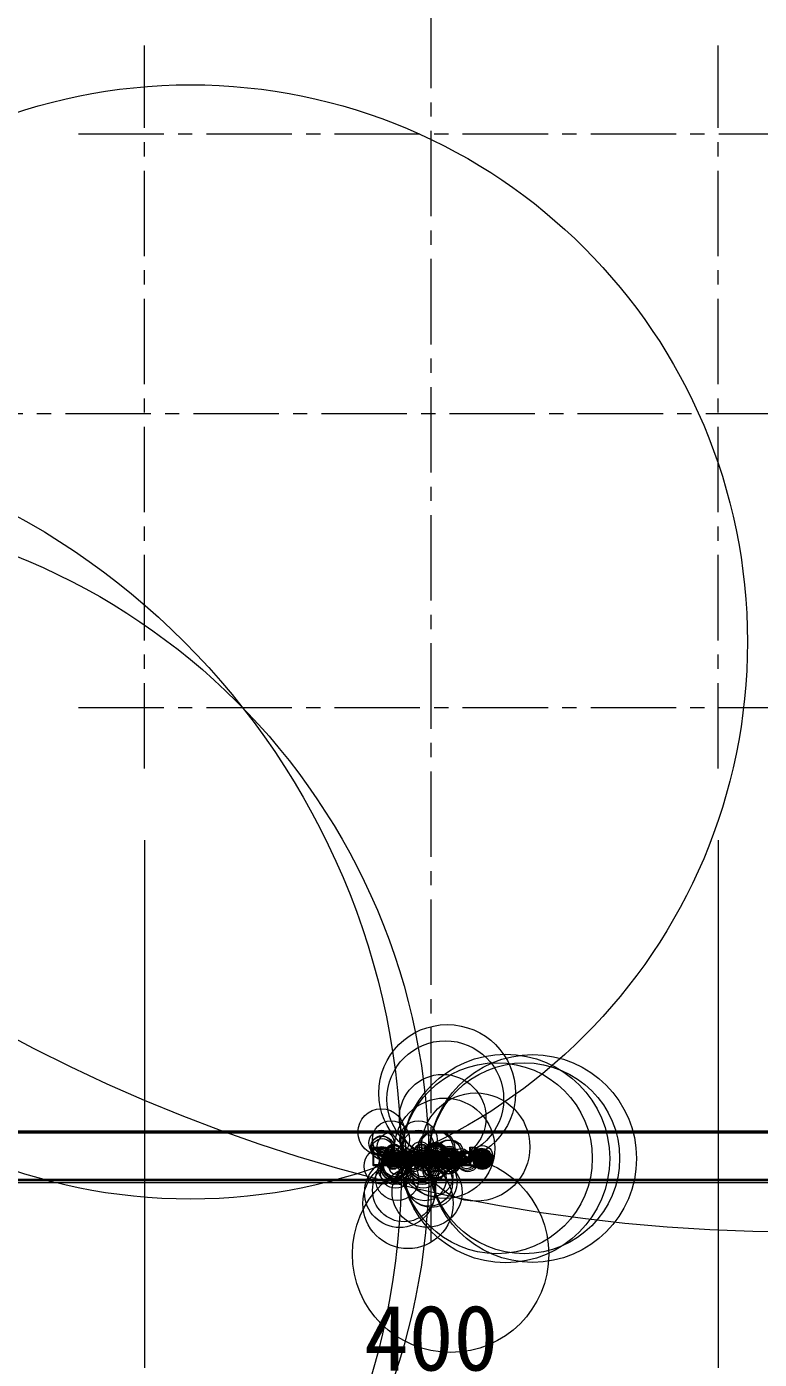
# Model space of a CAD drawing. Units: millimetres, scale not verified. Extents: x -62 to 72, y -57 to 89.
# Drawn here: x -24.03 to -3.6, y -7.76 to 29.39 of the extents above; entities that cross this region are included whole.
import ezdxf
from ezdxf.enums import TextEntityAlignment as Align

# ---------------------------------------------------------------- set-up
doc = ezdxf.new("R2010")
doc.units = ezdxf.units.MM
doc.header["$LTSCALE"] = 0.125
doc.linetypes.add('USER1', pattern=[28.575, 19.05, -3.175, 3.175, -3.175])
for name, color, linetype, lineweight in [('0-0_0', 7, 'Continuous', 18), ('0-4_SUNPO', 7, 'Continuous', 18), ('0-5_GAIKEI', 1, 'Continuous', 18)]:
    doc.layers.add(name, color=color, linetype=linetype, lineweight=lineweight)
doc.styles.add('ＭＳ ゴシック', font='')
doc.styles.get('ＭＳ ゴシック').set_extended_font_data('MS Gothic')

# ---------------------------------------------------------------- blocks, each defined once
blk = doc.blocks.new('_Open30')
at = {"layer": '0-0_0'}
blk.add_line((0, 0), (-1, 0), dxfattribs=at)
blk.add_lwpolyline([(-1, 0.26795), (0, 0), (-1, -0.26795)], dxfattribs=at)
blk = doc.blocks.new('D2')
at = {"layer": '0-4_SUNPO'}
for p, q in [((43.7441, 320.2118), (43.7441, 303.0009)), ((59.7441, 320.2118), (59.7441, 303.0009)), ((46.2441, 304.2509), (57.2441, 304.2509))]:
    blk.add_line(p, q, dxfattribs=at)
at = {"layer": '0-4_SUNPO', "xscale": 2.5, "yscale": 2.5, "rotation": 180}
blk.add_blockref('_Open30', (43.7441, 304.2509), dxfattribs=at)
at = {"layer": '0-4_SUNPO', "xscale": 2.5, "yscale": 2.5}
blk.add_blockref('_Open30', (59.7441, 304.2509), dxfattribs=at)
at = {"layer": '0-4_SUNPO', "style": 'ＭＳ ゴシック'}
blk.add_text('400', height=1.833, dxfattribs=at).set_placement((49.8691, 304.8759), align=Align.BOTTOM_LEFT)

msp = doc.modelspace()

# ---------------------------------------------------------------- linework, layer by layer
at = {"layer": '0-5_GAIKEI', "color": 9, "linetype": 'USER1'}
for p, q in [((-12.7466, -4.4663), (-12.7466, 42.489)), ((-20.7466, 8.7109), (-20.7466, 28.8733)), ((-4.7466, 8.7109), (-4.7466, 28.8733)), ((-22.5881, 26.4085), (-2.6267, 26.4085)), ((-51.5275, 18.6045), (26.9592, 18.6045)), ((-22.5881, 10.4085), (-2.6267, 10.4085))]:
    msp.add_line(p, q, dxfattribs=at)
at = {"layer": '0-5_GAIKEI'}
for p, q in [((22.814, -1.4581), (-48.3071, -1.4581)), ((22.7857, -1.4298), (-48.2789, -1.4298)), ((22.7691, -1.4132), (-48.2623, -1.4132)), ((22.7574, -1.4015), (-48.2506, -1.4015)), ((-14.3691, -2.356), (-14.3691, -1.8524)), ((-14.3601, -1.8434), (-14.0741, -1.8434)), ((-11.6744, -1.8434), (-11.5018, -1.8434)), ((-11.6744, -2.0023), (-11.6744, -1.8434)), ((-11.5018, -1.8434), (-11.5018, -2.0291)), ((-14.3466, -2.3424), (-14.3466, -1.8648)), ((-14.3466, -1.8648), (-14.1097, -1.8648)), ((-14.2016, -1.9796), (-14.1168, -1.9796)), ((-14.2016, -2.0834), (-14.2016, -1.9796)), ((-14.1448, -2.0834), (-14.2016, -2.0834)), ((-14.1141, -2.1953), (-14.2016, -2.1953)), ((-13.9173, -2.1169), (-13.8025, -2.1197)), ((-13.5733, -2.0112), (-13.5733, -1.9788)), ((-13.5733, -1.9788), (-13.4069, -1.9788)), ((-13.4277, -2.0013), (-13.4249, -2.0373)), ((-13.4196, -2.1524), (-13.4196, -2.3424)), ((-13.4069, -1.9788), (-13.4066, -1.9828)), ((-13.3223, -2.3424), (-13.3223, -2.1444)), ((-13.1868, -2.1223), (-13.1868, -2.3424)), ((-13.1515, -2.1169), (-13.0367, -2.1197)), ((-12.6713, -2.2279), (-12.7962, -2.2279)), ((-12.7962, -2.2279), (-12.7962, -2.2352)), ((-12.5827, -2.0999), (-12.4624, -2.0999)), ((-12.2081, -1.9724), (-12.2081, -1.9724)), ((-12.0646, -2.0312), (-12.0646, -1.9788)), ((-12.0646, -1.9788), (-11.8981, -1.9788)), ((-12.042, -2.0013), (-11.919, -2.0013)), ((-11.919, -2.0013), (-11.9161, -2.0373)), ((-11.9108, -2.1524), (-11.9108, -2.3424)), ((-11.8981, -1.9788), (-11.8978, -1.9828)), ((-11.8136, -2.3424), (-11.8136, -2.1444)), ((-11.5264, -1.8634), (-11.6544, -1.8634)), ((-11.6544, -1.8634), (-11.6544, -1.9534)), ((-11.6544, -1.9534), (-11.5264, -1.9534)), ((-11.5264, -1.9998), (-11.6544, -1.9998)), ((-11.5264, -1.9534), (-11.5264, -1.8634)), ((-11.5264, -2.3424), (-11.5264, -1.9998)), ((-11.2698, -2.2015), (-11.1469, -2.2015)), ((-11.1527, -2.1303), (-11.2693, -2.1303)), ((-11.1303, -2.1146), (-11.1244, -2.2)), ((-13.8791, -2.365), (-14.3601, -2.365)), ((-13.1133, -2.365), (-13.7555, -2.365)), ((-13.722, -2.2561), (-13.7162, -2.2487)), ((-13.6935, -2.3424), (-13.5671, -2.3424)), ((-13.4196, -2.3424), (-13.5508, -2.3424)), ((-13.1868, -2.3424), (-13.3223, -2.3424)), ((-12.7046, -2.365), (-12.9896, -2.365)), ((-12.9533, -2.2527), (-12.9504, -2.2487)), ((-12.9277, -2.3424), (-12.8013, -2.3424)), ((-12.3258, -2.365), (-12.5354, -2.365)), ((-12.2071, -2.2434), (-12.2034, -2.2365)), ((-11.3919, -2.365), (-12.1748, -2.365)), ((-11.1654, -2.3136), (-11.1654, -2.3136)), ((24.0974, -2.7449), (-49.5906, -2.7449)), ((24.0974, -2.7732), (-49.5906, -2.7732)), ((24.0974, -2.8298), (-49.5906, -2.8298))]:
    msp.add_line(p, q, dxfattribs=at)
at = {"layer": '0-5_GAIKEI', "color": 7}
msp.add_line((24.0974, -2.8415), (-49.5906, -2.8415), dxfattribs=at)
at = {"layer": '0-5_GAIKEI'}
for points in [[(-14.2016, -2.1953), (-14.2016, -2.3424), (-14.3466, -2.3424)], [(-13.5508, -2.3424), (-13.5508, -2.0013), (-13.4277, -2.0013)], [(-11.9108, -2.3424), (-12.042, -2.3424), (-12.042, -2.0013)], [(-11.6781, -2.1223), (-11.6781, -2.3424), (-11.8136, -2.3424)], [(-11.6544, -1.9998), (-11.6544, -2.3424), (-11.5264, -2.3424)]]:
    msp.add_lwpolyline(points, dxfattribs=at)
for centre, radius in [((-2.5785, 42.4632), 46.6759), ((-19.4636, 12.2392), 15.5344), ((-34.2659, -2.3835), 20.6865), ((-31.0959, -2.3562), 18.2821), ((-12.3023, -0.3368), 1.907), ((-12.3559, -0.5067), 1.6268), ((-10.9184, -2.1561), 2.6623), ((-10.6752, -2.1627), 2.9053), ((-10.1543, -2.1561), 2.6606), ((-9.9189, -2.1629), 2.8957), ((-12.429, -1.0254), 1.2068), ((-11.5063, -1.8446), 1.5088), ((-12.3743, -1.8787), 1.4011), ((-14.1396, -1.4302), 0.6532), ((-13.8704, -1.6289), 0.5182), ((-13.1045, -1.6288), 0.5183), ((-14.1384, -1.7301), 0.3533), ((-13.8603, -1.8275), 0.3932), ((-13.1047, -1.7982), 0.4241), ((-12.6338, -1.8839), 0.4929), ((-12.5819, -1.8858), 0.4946), ((-14.1138, -1.8674), 0.3279), ((-14.1319, -1.806), 0.2774), ((-14.114, -1.9016), 0.2939), ((-14.1262, -1.9552), 0.1281), ((-13.8374, -2.1139), 0.2641), ((-13.7911, -2.0915), 0.2873), ((-13.807, -1.9927), 0.2196), ((-13.7881, -1.9477), 0.189), ((-13.0715, -2.1141), 0.264), ((-13.0253, -2.0916), 0.2872), ((-13.0499, -1.9533), 0.2596), ((-13.0223, -1.9477), 0.189), ((-12.6262, -2.0444), 0.3332), ((-12.6207, -2.0581), 0.3182), ((-12.6203, -2.0726), 0.3038), ((-12.6197, -2.0528), 0.301), ((-12.624, -2.0871), 0.289), ((-12.6118, -2.0876), 0.2655), ((-12.6531, -1.993), 0.2141), ((-12.611, -1.9572), 0.154), ((-12.2758, -2.0137), 0.3655), ((-12.224, -2.0096), 0.3697), ((-12.2503, -2.0988), 0.2772), ((-11.3178, -2.0897), 0.2864), ((-12.2095, -4.832), 2.739), ((-13.3972, -3.415), 1.2605), ((-14.1098, -2.3735), 0.5087), ((-13.6284, -3.1073), 0.9799), ((-13.508, -3.0491), 0.8782), ((-13.6981, -2.7354), 0.6015), ((-14.0904, -2.032), 0.165), ((-14.089, -2.0267), 0.1613), ((-14.0806, -2.0369), 0.1545), ((-13.7655, -2.4288), 0.4592), ((-14.1434, -2.0307), 0.0751), ((-14.1223, -1.9995), 0.0836), ((-14.1332, -2.0304), 0.0649), ((-14.1183, -2.0451), 0.0655), ((-14.1166, -2.0278), 0.0481), ((-13.7359, -2.5657), 0.4277), ((-14.1155, -2.036), 0.0465), ((-13.7489, -2.3812), 0.4108), ((-14.1172, -2.022), 0.0423), ((-14.1149, -2.0215), 0.0416), ((-14.1121, -2.0369), 0.0432), ((-13.7479, -2.3978), 0.406), ((-13.7545, -2.3639), 0.3719), ((-13.7523, -2.3386), 0.368), ((-13.752, -2.3311), 0.3392), ((-13.8834, -2.2048), 0.1776), ((-13.8148, -2.17), 0.2055), ((-13.8597, -2.2119), 0.1543), ((-13.7755, -2.2102), 0.238), ((-13.8192, -2.1843), 0.1903), ((-13.795, -2.1293), 0.214), ((-13.8169, -2.1845), 0.1909), ((-13.8205, -2.2048), 0.1703), ((-13.7865, -2.176), 0.2021), ((-13.7793, -2.202), 0.2076), ((-13.8171, -2.1888), 0.1641), ((-13.8176, -2.3103), 0.1595), ((-13.8144, -2.19), 0.1622), ((-13.8132, -2.2169), 0.1583), ((-13.8246, -2.2083), 0.1434), ((-13.7907, -2.1499), 0.1767), ((-13.8065, -2.2149), 0.1585), ((-13.8056, -2.1267), 0.1491), ((-13.7947, -2.1504), 0.1538), ((-13.8085, -2.223), 0.1311), ((-13.8165, -2.1012), 0.1215), ((-13.8402, -2.2526), 0.0975), ((-13.8288, -2.2496), 0.1074), ((-13.8509, -2.2447), 0.0847), ((-13.8412, -2.255), 0.0938), ((-13.7179, -2.4084), 0.204), ((-13.8174, -2.1055), 0.103), ((-13.881, -2.1031), 0.0389), ((-13.8186, -2.1035), 0.1012), ((-13.8443, -2.0998), 0.0755), ((-13.8697, -2.1028), 0.0501), ((-13.7988, -2.2093), 0.0929), ((-13.7886, -2.2446), 0.1018), ((-13.7038, -2.1416), 0.1654), ((-13.7831, -2.2071), 0.0788), ((-13.7834, -2.2034), 0.0776), ((-13.7741, -2.19), 0.0855), ((-13.7726, -2.1924), 0.0828), ((-13.7031, -2.1402), 0.1424), ((-13.7599, -2.2938), 0.0819), ((-12.863, -3.1044), 0.9769), ((-13.7727, -2.2123), 0.0632), ((-13.7558, -2.054), 0.0779), ((-13.7656, -2.2094), 0.0644), ((-13.7679, -2.2159), 0.0611), ((-13.7763, -2.2271), 0.0479), ((-13.6901, -2.1123), 0.1336), ((-13.7755, -2.2612), 0.0457), ((-13.7538, -2.1402), 0.067), ((-13.7815, -2.2414), 0.0327), ((-13.7848, -2.2434), 0.029), ((-13.791, -2.2441), 0.0227), ((-13.7593, -2.1257), 0.0515), ((-13.757, -2.2194), 0.0499), ((-13.749, -2.1181), 0.0538), ((-13.7419, -2.1177), 0.0607), ((-13.7668, -2.1101), 0.0342), ((-13.7518, -2.23), 0.0397), ((-13.7412, -2.1067), 0.0313), ((-13.6685, -2.0861), 0.0997), ((-13.7366, -2.1008), 0.0273), ((-13.7351, -2.1919), 0.0286), ((-13.6741, -2.0943), 0.0882), ((-13.7304, -2.1043), 0.0202), ((-13.7188, -2.1757), 0.0169), ((-13.5204, -2.2523), 0.1956), ((-13.7033, -2.198), 0.0102), ((-13.6426, -2.2893), 0.068), ((-13.5606, -2.2816), 0.1483), ((-13.7071, -2.1904), 0.00169), ((-13.7077, -2.1894), 0.00102), ((-13.7072, -2.1891), 0.00042), ((-13.4252, -2.1242), 0.2383), ((-13.491, -2.2962), 0.0891), ((-13.4915, -2.3072), 0.0848), ((-13.367, -2.1249), 0.1807), ((-13.3503, -2.13), 0.19), ((-12.9319, -2.7372), 0.6033), ((-13.2718, -2.221), 0.2625), ((-13.2405, -2.2506), 0.2818), ((-13.2744, -2.2148), 0.2331), ((-13.3012, -2.1706), 0.1815), ((-13.4002, -2.1453), 0.0778), ((-13.3111, -2.1287), 0.1617), ((-13.3121, -2.1258), 0.159), ((-12.809, -2.8367), 0.6556), ((-13.325, -2.1171), 0.1379), ((-12.9998, -2.4297), 0.4612), ((-13.3107, -2.1318), 0.1426), ((-13.3122, -2.1297), 0.1403), ((-12.7395, -2.8142), 0.7128), ((-13.3849, -2.1448), 0.0626), ((-13.3178, -2.1091), 0.129), ((-13.3101, -2.1265), 0.1368), ((-13.2993, -2.1006), 0.1312), ((-13.358, -2.1543), 0.0621), ((-13.3401, -2.1536), 0.0795), ((-13.3613, -2.1525), 0.0583), ((-13.3727, -2.1494), 0.0467), ((-13.3673, -2.1484), 0.0511), ((-13.3702, -2.1409), 0.0476), ((-13.366, -2.1454), 0.0479), ((-13.3681, -2.1395), 0.0451), ((-13.2907, -2.0927), 0.1196), ((-13.2991, -2.1003), 0.1084), ((-13.3609, -2.136), 0.0371), ((-12.9702, -2.5655), 0.4274), ((-12.9821, -2.3977), 0.4059), ((-12.987, -2.3442), 0.3748), ((-12.9886, -2.3639), 0.3719), ((-12.9861, -2.3311), 0.3392), ((-13.1172, -2.2048), 0.1773), ((-13.1043, -2.2131), 0.1649), ((-12.7031, -2.6619), 0.5562), ((-13.049, -2.17), 0.2055), ((-13.0299, -2.1294), 0.2148), ((-13.0534, -2.1843), 0.1903), ((-13.0511, -2.1844), 0.191), ((-13.0547, -2.2049), 0.1702), ((-13.0135, -2.202), 0.2077), ((-13.0219, -2.1699), 0.197), ((-13.0513, -2.1888), 0.1641), ((-13.0517, -2.3104), 0.1596), ((-13.0486, -2.1899), 0.1622), ((-13.0474, -2.2169), 0.1583), ((-13.0588, -2.2084), 0.1432), ((-13.0407, -2.2149), 0.1585), ((-13.0289, -2.1505), 0.1538), ((-13.0446, -2.1085), 0.1333), ((-13.0509, -2.106), 0.1268), ((-13.0425, -2.2231), 0.1309), ((-13.0744, -2.2525), 0.0974), ((-13.0629, -2.2496), 0.1074), ((-13.0851, -2.2447), 0.0847), ((-13.0754, -2.2549), 0.0938), ((-13.0505, -2.1059), 0.1041), ((-13.115, -2.103), 0.0391), ((-13.0529, -2.1034), 0.1011), ((-13.1039, -2.1028), 0.0501), ((-13.0787, -2.0998), 0.0752), ((-13.0054, -2.0672), 0.1373), ((-12.9458, -2.1708), 0.1968), ((-13.033, -2.2092), 0.093), ((-13.0228, -2.2447), 0.1017), ((-12.9671, -2.3616), 0.1549), ((-12.9393, -2.145), 0.1702), ((-13.0088, -2.1866), 0.089), ((-13.0173, -2.2071), 0.0788), ((-13.0173, -2.2034), 0.0774), ((-13.0074, -2.1963), 0.0792), ((-12.9373, -2.1402), 0.1425), ((-12.994, -2.2938), 0.0819), ((-13.007, -2.2123), 0.0632), ((-12.99, -2.054), 0.0779), ((-13.0029, -2.2154), 0.0622), ((-12.9284, -2.109), 0.1355), ((-13.0111, -2.2298), 0.0453), ((-12.988, -2.1395), 0.0663), ((-13.0148, -2.2539), 0.037), ((-13.0151, -2.2406), 0.0337), ((-13.019, -2.2435), 0.0289), ((-13.0255, -2.2439), 0.0224), ((-12.9946, -2.2197), 0.0529), ((-12.9934, -2.1257), 0.0516), ((-12.9849, -2.1325), 0.0587), ((-12.9911, -2.2194), 0.0498), ((-12.9834, -2.118), 0.0536), ((-12.9765, -2.1176), 0.0603), ((-12.915, -2.1029), 0.1216), ((-13.001, -2.1102), 0.0343), ((-12.9881, -2.2263), 0.0437), ((-12.9659, -2.1499), 0.0457), ((-12.9754, -2.1067), 0.0313), ((-12.9707, -2.192), 0.03), ((-12.6242, -2.343), 0.3745), ((-12.8997, -2.0856), 0.0986), ((-12.9708, -2.1008), 0.0273), ((-12.9083, -2.0943), 0.0882), ((-12.9645, -2.1043), 0.0201), ((-12.624, -2.3448), 0.3538), ((-12.6823, -2.5029), 0.2929), ((-12.7531, -2.2517), 0.1972), ((-12.8765, -2.2892), 0.0682), ((-12.7933, -2.2812), 0.1498), ((-12.9413, -2.1904), 0.00172), ((-12.9419, -2.1894), 0.00103), ((-12.9414, -2.1891), 0.00042), ((-12.6344, -2.2517), 0.2828), ((-12.6576, -2.4288), 0.215), ((-12.6412, -2.22), 0.2279), ((-12.6475, -2.1435), 0.2062), ((-12.6044, -2.1274), 0.2474), ((-12.6637, -2.1422), 0.1695), ((-12.6017, -2.1567), 0.2182), ((-12.6935, -2.1063), 0.1229), ((-12.6831, -2.07), 0.1315), ((-12.7249, -2.2961), 0.0894), ((-12.7257, -2.3072), 0.0848), ((-12.664, -2.1415), 0.1461), ((-12.6646, -2.2048), 0.1431), ((-12.6699, -2.2108), 0.1353), ((-12.6744, -2.224), 0.1239), ((-12.693, -2.2328), 0.1033), ((-12.6863, -2.2342), 0.1099), ((-12.7223, -2.2394), 0.0736), ((-12.6859, -2.1079), 0.1076), ((-12.693, -2.1022), 0.0995), ((-12.712, -2.1), 0.0804), ((-12.7004, -2.1007), 0.0914), ((-12.701, -2.1072), 0.0902), ((-12.6425, -2.3614), 0.146), ((-12.5966, -2.1663), 0.1853), ((-12.5882, -2.1623), 0.1903), ((-12.5906, -2.1698), 0.1757), ((-12.611, -2.1016), 0.1486), ((-12.5741, -2.2693), 0.1433), ((-12.5679, -2.1161), 0.1399), ((-12.5823, -2.1004), 0.12), ((-12.6261, -2.1303), 0.0653), ((-12.5688, -2.1175), 0.119), ((-12.5632, -2.0938), 0.1223), ((-12.6193, -2.2105), 0.0659), ((-12.6302, -2.1175), 0.0519), ((-12.5629, -2.224), 0.1185), ((-12.6393, -2.0675), 0.0401), ((-12.6276, -2.2295), 0.0452), ((-12.618, -2.2296), 0.0533), ((-12.5925, -2.2281), 0.0788), ((-12.6224, -2.231), 0.0487), ((-12.5665, -2.0973), 0.104), ((-12.6365, -2.2375), 0.0332), ((-12.6378, -2.0962), 0.0293), ((-12.6504, -2.0898), 0.0152), ((-12.6229, -2.0993), 0.0402), ((-12.5508, -2.2342), 0.1027), ((-12.6134, -2.237), 0.0388), ((-12.3243, -2.2605), 0.3256), ((-12.544, -2.0877), 0.1028), ((-12.6138, -2.0984), 0.0312), ((-12.6046, -2.255), 0.0332), ((-12.6044, -2.246), 0.0264), ((-12.6028, -2.246), 0.0249), ((-12.5999, -2.2445), 0.0217), ((-12.5352, -2.2274), 0.0862), ((-12.5316, -2.0773), 0.0867), ((-12.5374, -2.0815), 0.0713), ((-12.3836, -2.1731), 0.1922), ((-12.2598, -2.2796), 0.3115), ((-12.2555, -2.2837), 0.3148), ((-12.2567, -2.2947), 0.3034), ((-12.2496, -2.2495), 0.2804), ((-12.2764, -2.1208), 0.2443), ((-12.2525, -2.2207), 0.2515), ((-12.2707, -2.136), 0.2288), ((-12.2573, -2.1334), 0.2415), ((-12.2503, -2.1077), 0.2457), ((-12.3417, -2.1768), 0.1506), ((-12.2494, -2.2119), 0.2428), ((-12.2449, -2.128), 0.2472), ((-12.2511, -2.2263), 0.2347), ((-12.2203, -2.2106), 0.2594), ((-12.2679, -2.1676), 0.2081), ((-12.2579, -2.1585), 0.2169), ((-12.2508, -2.1895), 0.2237), ((-12.2648, -2.17), 0.2048), ((-12.2467, -2.2114), 0.2195), ((-12.2652, -2.1676), 0.1969), ((-12.2771, -2.16), 0.1834), ((-12.2415, -2.1628), 0.2126), ((-12.2405, -2.1808), 0.2111), ((-12.2408, -2.178), 0.2081), ((-12.249, -2.1861), 0.1972), ((-12.2482, -2.1893), 0.1976), ((-12.2416, -2.1956), 0.203), ((-12.2412, -2.1695), 0.1994), ((-12.2651, -2.1684), 0.1752), ((-12.2779, -2.1626), 0.1621), ((-12.2697, -2.181), 0.1688), ((-12.3141, -2.1596), 0.1214), ((-12.2703, -2.1882), 0.1628), ((-12.2306, -2.1634), 0.1907), ((-12.307, -2.1881), 0.1141), ((-12.2304, -2.1581), 0.1862), ((-12.2363, -2.1696), 0.1766), ((-12.2296, -2.1486), 0.1771), ((-12.2327, -2.1814), 0.17), ((-12.2955, -2.1952), 0.1009), ((-12.225, -2.1847), 0.1619), ((-12.2199, -2.1612), 0.159), ((-12.2821, -2.151), 0.0883), ((-12.2233, -2.2037), 0.1458), ((-12.2166, -2.1932), 0.15), ((-12.0937, -2.174), 0.2155), ((-12.1378, -2.1758), 0.1714), ((-12.1751, -2.1635), 0.1334), ((-12.1838, -2.1851), 0.1244), ((-12.2129, -2.1531), 0.0942), ((-12.2315, -2.1435), 0.0733), ((-12.2503, -2.2154), 0.0514), ((-12.2503, -2.1295), 0.0499), ((-11.9164, -2.1242), 0.2383), ((-11.8587, -2.1249), 0.1811), ((-11.7606, -2.226), 0.268), ((-11.7316, -2.2509), 0.2822), ((-11.8255, -2.1383), 0.1826), ((-11.7658, -2.2145), 0.2328), ((-11.7924, -2.1707), 0.1816), ((-11.8914, -2.1453), 0.0778), ((-11.8023, -2.1291), 0.162), ((-11.8033, -2.1261), 0.1593), ((-11.8164, -2.1171), 0.138), ((-11.7988, -2.1163), 0.1489), ((-11.8019, -2.1318), 0.1426), ((-11.8035, -2.1297), 0.1403), ((-11.8761, -2.1448), 0.0625), ((-11.8014, -2.1265), 0.1368), ((-11.809, -2.109), 0.1288), ((-11.8496, -2.1541), 0.0618), ((-11.8522, -2.1525), 0.0587), ((-11.8307, -2.1537), 0.0801), ((-11.8636, -2.1494), 0.047), ((-11.8586, -2.1484), 0.0511), ((-11.8614, -2.1409), 0.0475), ((-11.8573, -2.1454), 0.0478), ((-11.8593, -2.1396), 0.0451), ((-11.7904, -2.1003), 0.1083), ((-11.8521, -2.136), 0.0371), ((-11.7772, -2.0818), 0.1082), ((-11.4977, -2.1873), 0.2283), ((-11.3504, -2.1347), 0.2573), ((-11.3493, -2.2117), 0.2252), ((-11.3445, -2.1411), 0.2261), ((-11.3202, -2.2181), 0.2488), ((-11.3186, -2.1303), 0.2455), ((-11.3198, -2.1329), 0.2431), ((-11.3168, -2.1345), 0.2424), ((-11.3314, -2.1607), 0.2257), ((-11.32, -2.1255), 0.228), ((-11.3201, -2.2178), 0.226), ((-11.3078, -2.1908), 0.2314), ((-11.3401, -2.2117), 0.1935), ((-11.3346, -2.1675), 0.1963), ((-11.3535, -2.1422), 0.1648), ((-11.3306, -2.1804), 0.1873), ((-11.3241, -2.1667), 0.1937), ((-11.391, -2.2006), 0.1207), ((-11.3231, -2.1692), 0.1848), ((-11.3084, -2.1736), 0.1987), ((-11.3107, -2.1709), 0.1963), ((-11.3469, -2.1794), 0.1591), ((-11.3327, -2.2021), 0.173), ((-11.3382, -2.1608), 0.1663), ((-11.3311, -2.1867), 0.1658), ((-11.3027, -2.1873), 0.1864), ((-11.2959, -2.143), 0.1699), ((-11.3018, -2.1894), 0.1616), ((-11.286, -2.1368), 0.1586), ((-11.2833, -2.2043), 0.1612), ((-11.296, -2.1432), 0.1476), ((-11.2949, -2.1451), 0.1482), ((-11.2927, -2.2012), 0.1467), ((-11.2805, -2.2098), 0.1567), ((-11.2819, -2.1273), 0.1522), ((-11.2906, -2.14), 0.1417), ((-11.2756, -2.2095), 0.1515), ((-11.2893, -2.1245), 0.1368), ((-11.2726, -2.2125), 0.1473), ((-11.2809, -2.2055), 0.136), ((-11.2784, -2.2103), 0.132), ((-11.2764, -2.2097), 0.1298), ((-11.2735, -2.2115), 0.1261), ((-11.2603, -2.2151), 0.1358), ((-11.3335, -2.2103), 0.0624), ((-11.3296, -2.1406), 0.0612), ((-11.3286, -2.1411), 0.0607), ((-11.2563, -2.2203), 0.1298), ((-11.2533, -2.2136), 0.1292), ((-11.3253, -2.1377), 0.0563), ((-11.2009, -2.1665), 0.1779), ((-11.2247, -2.1699), 0.1539), ((-11.2277, -2.1661), 0.15), ((-11.2714, -2.185), 0.105), ((-11.2639, -2.1269), 0.112), ((-11.2612, -2.2148), 0.1142), ((-11.2981, -2.1447), 0.0764), ((-11.3038, -2.1966), 0.0706), ((-11.3216, -2.1367), 0.0526), ((-11.3169, -2.1387), 0.0571), ((-11.3187, -2.1362), 0.0541), ((-11.3218, -2.2145), 0.05), ((-11.2595, -2.2182), 0.1111), ((-11.3212, -2.1299), 0.0474), ((-11.257, -2.2132), 0.1104), ((-11.3178, -2.2141), 0.0482), ((-11.3156, -2.2217), 0.0406), ((-11.2383, -2.1186), 0.1077), ((-11.2395, -2.1205), 0.0868), ((-13.6562, -2.311), 0.0488), ((-13.6728, -2.3215), 0.0292), ((-13.6709, -2.3227), 0.0301), ((-13.5344, -2.3126), 0.0416), ((-13.5468, -2.3138), 0.0292), ((-13.5271, -2.314), 0.0488), ((-13.5236, -2.3145), 0.0519), ((-13.5379, -2.3186), 0.0371), ((-13.5374, -2.3234), 0.0352), ((-12.8906, -2.3112), 0.0486), ((-12.9072, -2.3216), 0.029), ((-12.9052, -2.3227), 0.0299), ((-12.7685, -2.3126), 0.0416), ((-12.7612, -2.314), 0.0489), ((-12.7809, -2.3138), 0.0292), ((-12.749, -2.3123), 0.061), ((-12.7712, -2.3183), 0.038), ((-12.7715, -2.3234), 0.0353)]:
    msp.add_circle(centre, radius, dxfattribs=at)
for centre, radius, start, end in [((-14.3601, -1.8524), 0.00901, 90, 180), ((-14.0919, -2.0303), 0.1878, 10.73283, 84.5709), ((-13.8956, -1.9931), 0.012, 190.73283, 304.88466), ((-13.5853, -2.0112), 0.012, 223.21369, 0), ((-13.3986, -1.9822), 0.008, 184.53622, 298.03845), ((-13.1711, -2.0371), 0.012, 206.4428, 330.7848), ((-12.8042, -2.0293), 0.012, 211.87024, 325.47943), ((-12.4371, -2.0474), 0.012, 199.83238, 323.90054), ((-12.0766, -2.0312), 0.012, 221.88405, 0), ((-11.8898, -1.9822), 0.008, 184.53622, 298.039), ((-11.6864, -2.0023), 0.012, 223.29073, 0), ((-11.4898, -2.0291), 0.012, 180, 319.06789), ((-14.3601, -2.356), 0.00901, 180, 270)]:
    msp.add_arc(centre, radius, start, end, dxfattribs=at)

# ---------------------------------------------------------------- block references
at = {"layer": '0-4_SUNPO'}
msp.add_blockref('D2', (-64.4907, -313.5009), dxfattribs=at)

doc.saveas('drawing.dxf')
